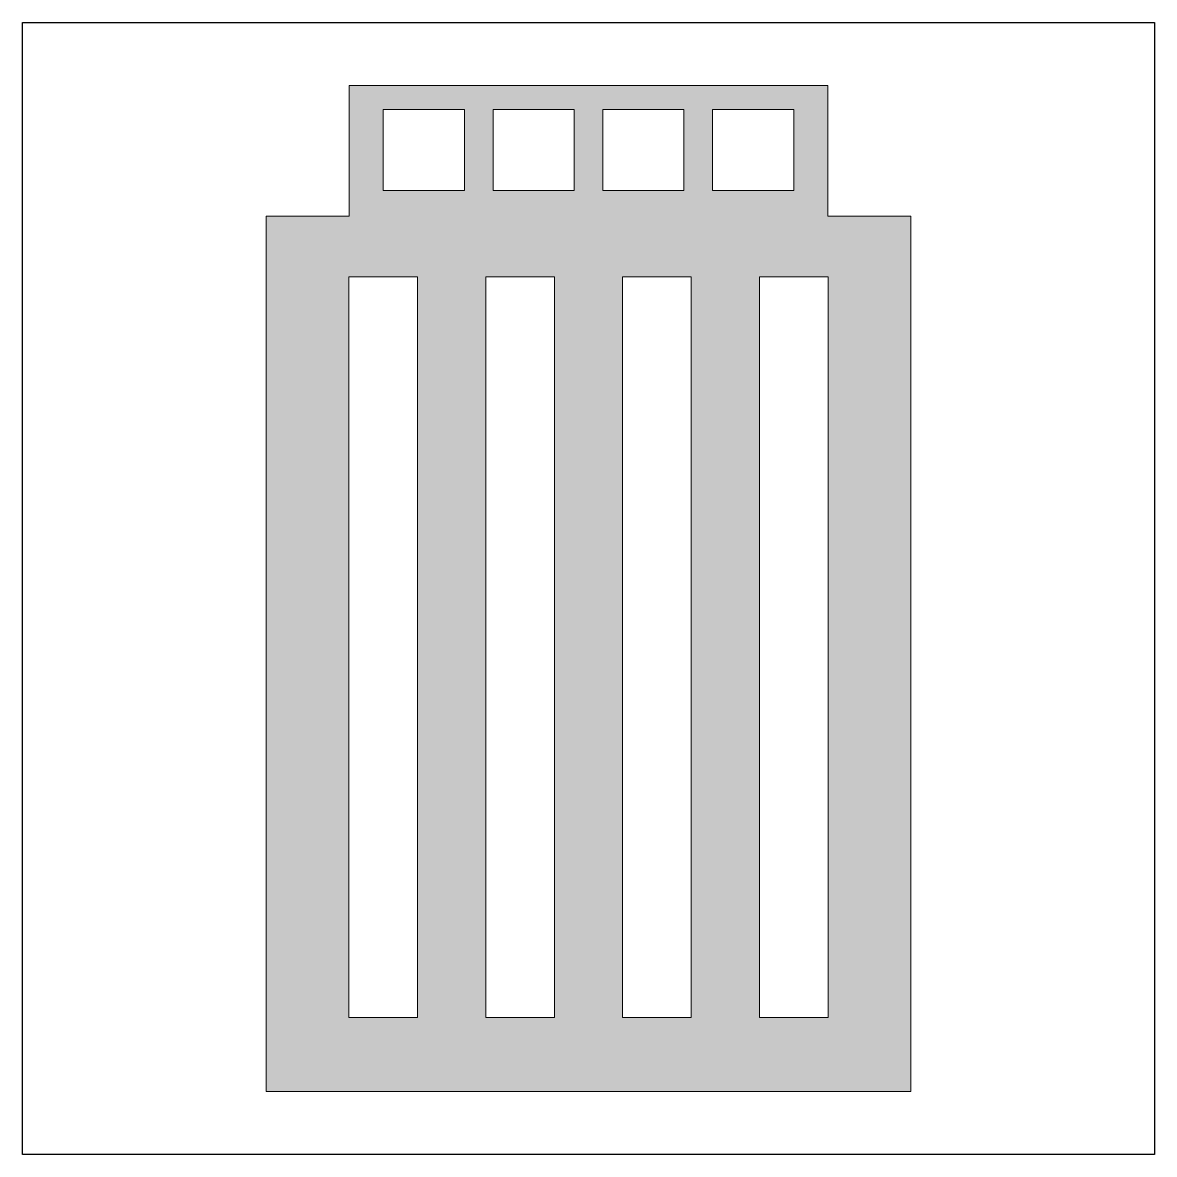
# Model space of a CAD drawing. Header units: inches. Extents: x 0 to 114, y 0 to 114.
import ezdxf

# ---------------------------------------------------------------- set-up
doc = ezdxf.new("R2010")
doc.units = ezdxf.units.IN
doc.header["$MEASUREMENT"] = 0
doc.layers.add('Image Background', color=7, linetype='Continuous')
doc.layers.add('Layer 1', color=7, linetype='Continuous')
picture_1 = doc.add_image_def('image1.png', size_in_pixel=(1350, 1350))

msp = doc.modelspace()

# ---------------------------------------------------------------- hatches: boundary and pattern name
at = {"layer": 'Layer 1', "true_color": 0x7f3f97}
h = msp.add_hatch(color=205, dxfattribs=at)
h.dxf.hatch_style = 2
h.paths.add_polyline_path([(89.69, 94.75), (81.32, 94.75), (81.32, 107.95), (32.98, 107.95), (32.98, 94.75), (24.61, 94.75), (24.61, 6.35), (89.69, 6.35)])
h.paths.add_polyline_path([(39.87, 13.81), (32.93, 13.81), (32.93, 88.64), (39.87, 88.64)])
h.paths.add_polyline_path([(44.61, 97.34), (36.42, 97.34), (36.42, 105.53), (44.61, 105.53)])
h.paths.add_polyline_path([(53.7, 13.81), (46.77, 13.81), (46.77, 88.64), (53.7, 88.64)])
h.paths.add_polyline_path([(55.7, 97.34), (47.51, 97.34), (47.51, 105.53), (55.7, 105.53)])
h.paths.add_polyline_path([(58.6, 105.53), (66.79, 105.53), (66.79, 97.34), (58.6, 97.34)])
h.paths.add_polyline_path([(67.53, 13.81), (60.6, 13.81), (60.6, 88.64), (67.53, 88.64)])
h.paths.add_polyline_path([(69.69, 105.53), (77.88, 105.53), (77.88, 97.34), (69.69, 97.34)])
h.paths.add_polyline_path([(81.37, 13.81), (74.43, 13.81), (74.43, 88.64), (81.37, 88.64)])

# ---------------------------------------------------------------- linework, layer by layer
at = {"layer": 'Layer 1', "lineweight": 0}
for points in [[(89.69, 94.75), (81.32, 94.75), (81.32, 107.95), (32.98, 107.95), (32.98, 94.75), (24.61, 94.75), (24.61, 6.35), (89.69, 6.35), (89.69, 94.75)], [(44.61, 97.34), (36.42, 97.34), (36.42, 105.53), (44.61, 105.53), (44.61, 97.34)], [(55.7, 97.34), (47.51, 97.34), (47.51, 105.53), (55.7, 105.53), (55.7, 97.34)], [(58.6, 105.53), (66.79, 105.53), (66.79, 97.34), (58.6, 97.34), (58.6, 105.53)], [(69.69, 105.53), (77.88, 105.53), (77.88, 97.34), (69.69, 97.34), (69.69, 105.53)], [(39.87, 13.81), (32.93, 13.81), (32.93, 88.64), (39.87, 88.64), (39.87, 13.81)], [(53.7, 13.81), (46.77, 13.81), (46.77, 88.64), (53.7, 88.64), (53.7, 13.81)], [(67.53, 13.81), (60.6, 13.81), (60.6, 88.64), (67.53, 88.64), (67.53, 13.81)], [(81.37, 13.81), (74.43, 13.81), (74.43, 88.64), (81.37, 88.64), (81.37, 13.81)]]:
    msp.add_lwpolyline(points, dxfattribs=at)

# ---------------------------------------------------------------- pictures from other files: only their frames are drawn
at = {"layer": 'Image Background'}
image = msp.add_image(picture_1, insert=(0, 0), size_in_units=(114.3, 114.3), dxfattribs=at)

doc.saveas('drawing.dxf')
